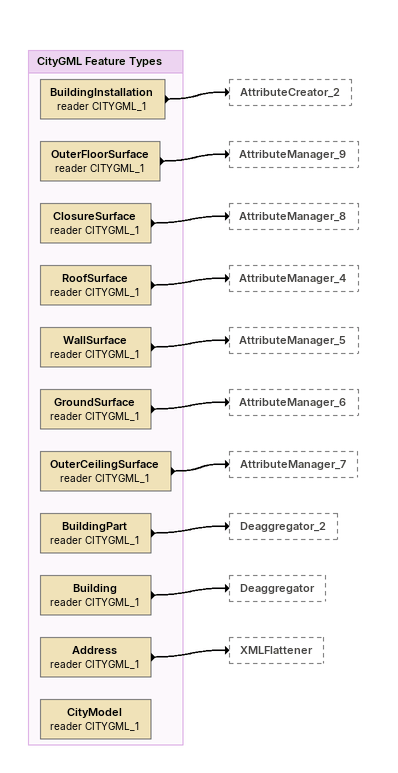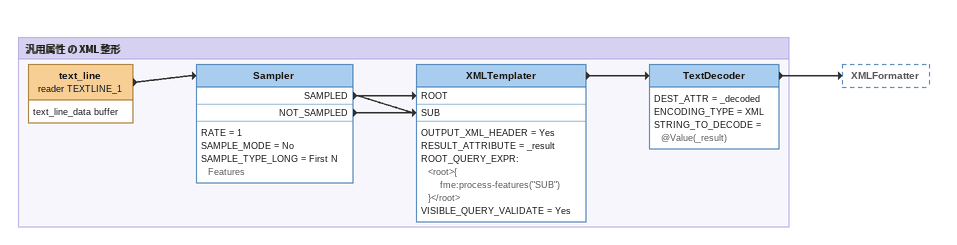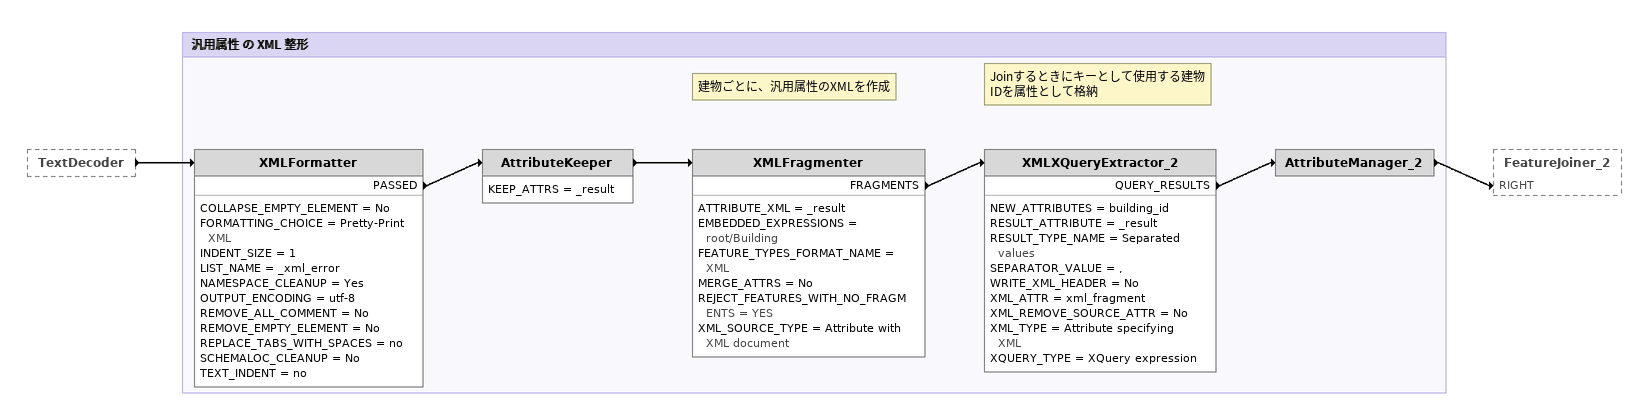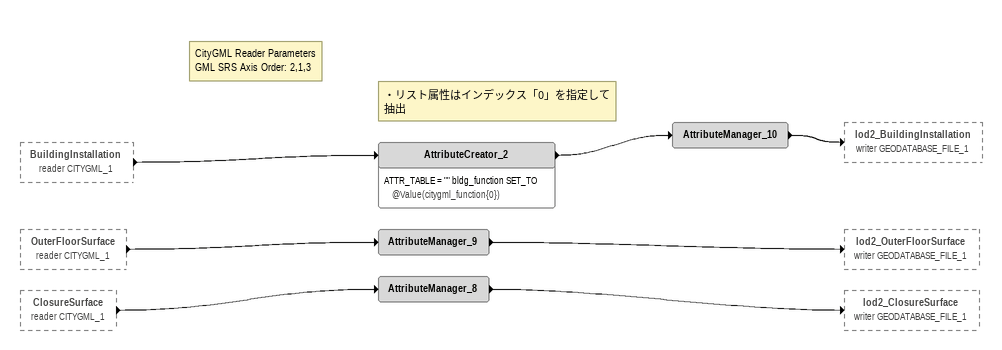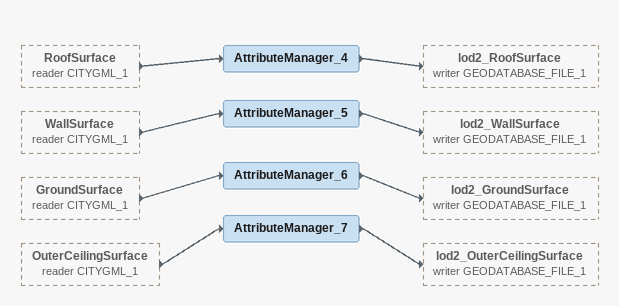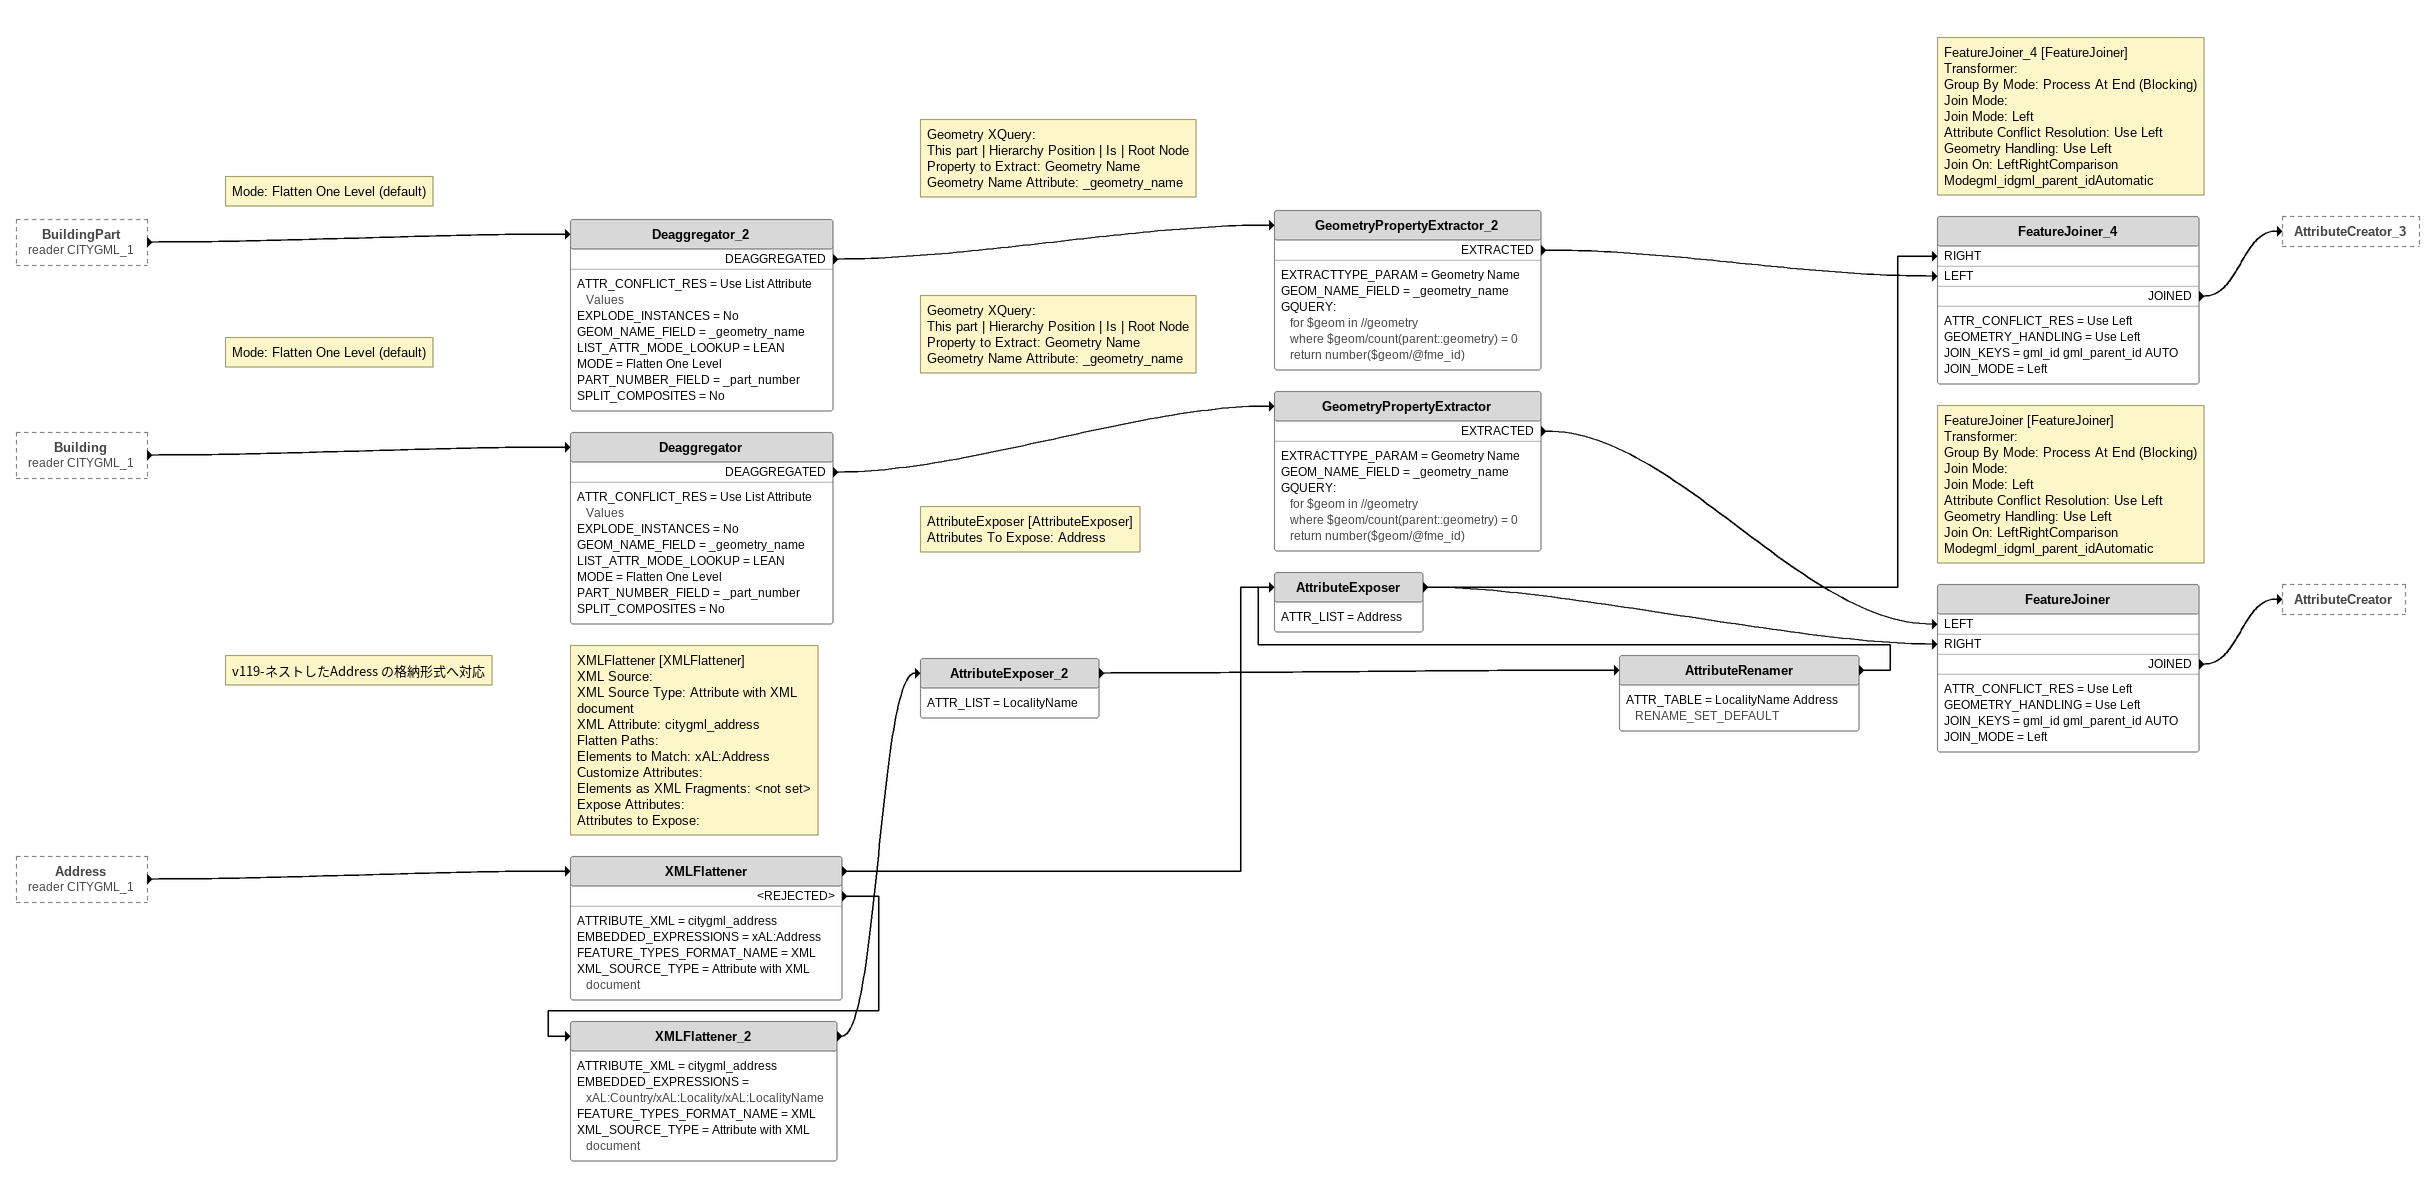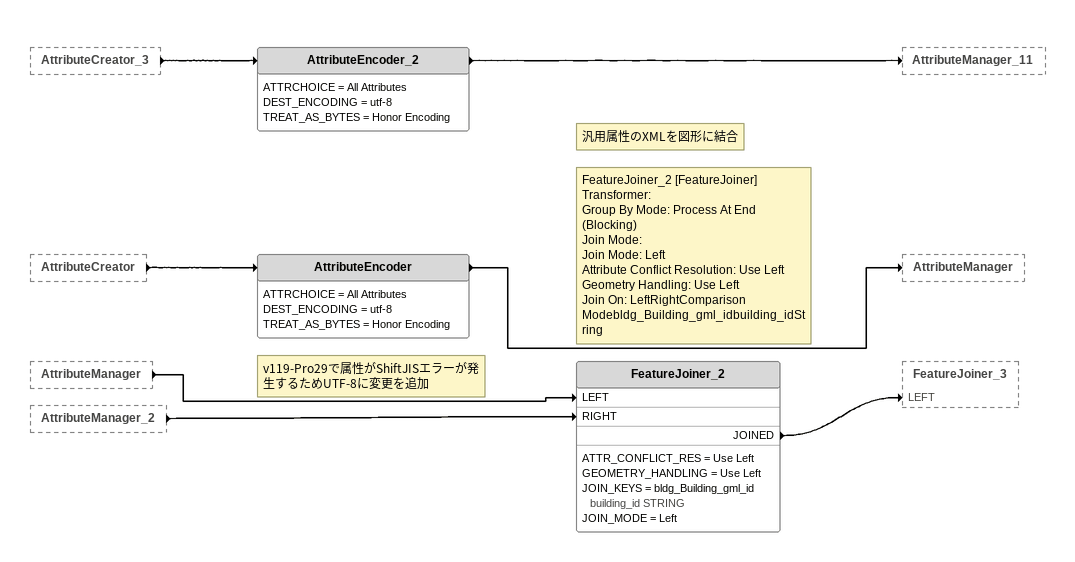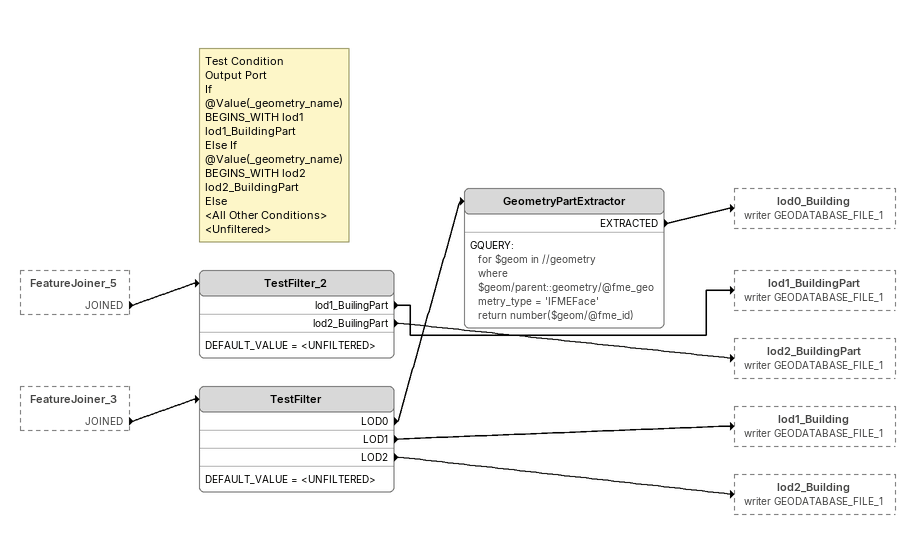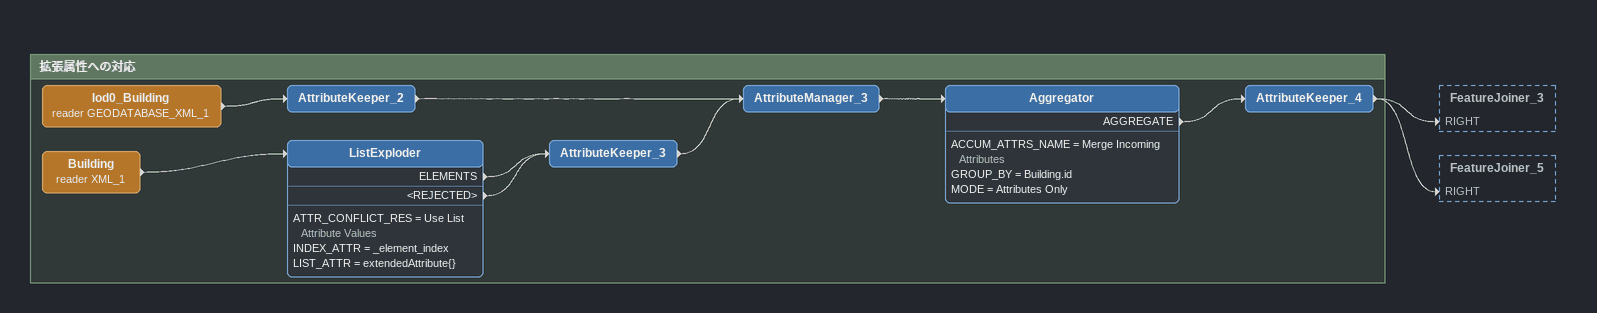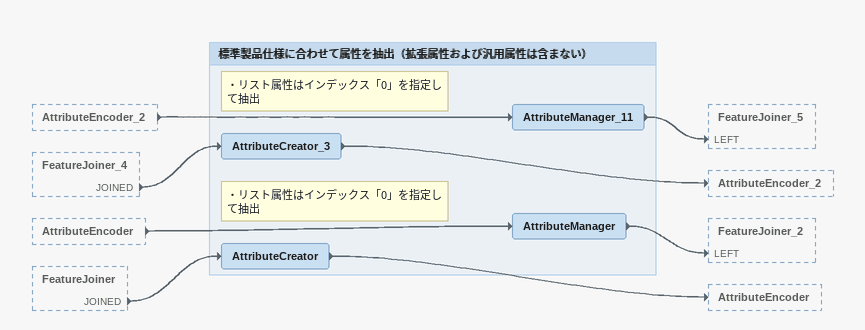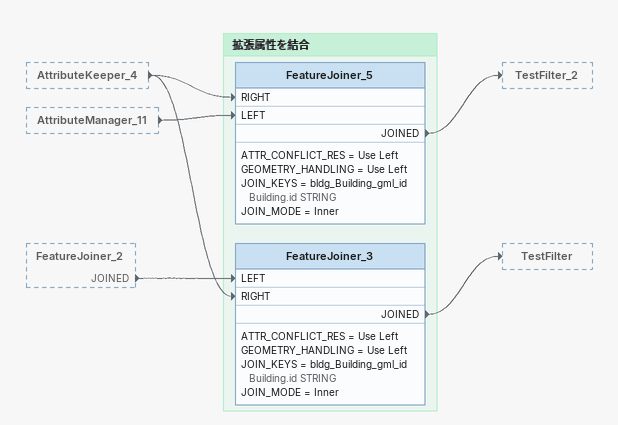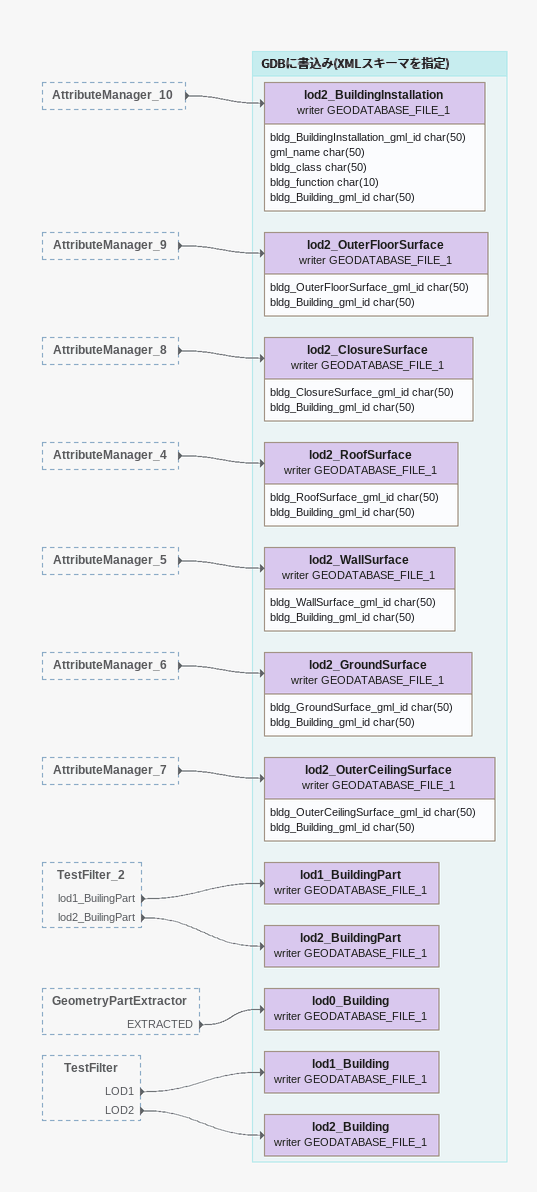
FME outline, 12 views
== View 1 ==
Bookmark: CityGML Feature Types
BuildingInstallation (reader CITYGML_1)
    -> AttributeCreator_2
OuterFloorSurface (reader CITYGML_1)
    -> AttributeManager_9
ClosureSurface (reader CITYGML_1)
    -> AttributeManager_8
RoofSurface (reader CITYGML_1)
    -> AttributeManager_4
WallSurface (reader CITYGML_1)
    -> AttributeManager_5
GroundSurface (reader CITYGML_1)
    -> AttributeManager_6
OuterCeilingSurface (reader CITYGML_1)
    -> AttributeManager_7
BuildingPart (reader CITYGML_1)
    -> Deaggregator_2
Building (reader CITYGML_1)
    -> Deaggregator
Address (reader CITYGML_1)
    -> XMLFlattener
CityModel (reader CITYGML_1)

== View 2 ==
Bookmark: 汎用属性 の XML 整形
text_line (reader TEXTLINE_1)
    attributes: text_line_data buffer
    -> Sampler
Sampler
    RATE = 1
    SAMPLE_MODE = No
    SAMPLE_TYPE_LONG = First N Features
    SAMPLED -> XMLTemplater [ROOT]
    SAMPLED -> XMLTemplater [SUB]
    NOT_SAMPLED -> XMLTemplater [SUB]
XMLTemplater
    OUTPUT_XML_HEADER = Yes
    RESULT_ATTRIBUTE = _result
    ROOT_QUERY_EXPR:
      <root>{
          fme:process-features("SUB")
      }</root>
    VISIBLE_QUERY_VALIDATE = Yes
    -> TextDecoder
TextDecoder
    DEST_ATTR = _decoded
    ENCODING_TYPE = XML
    STRING_TO_DECODE = @Value(_result)
    -> XMLFormatter

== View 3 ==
TextDecoder [outside]
    -> XMLFormatter

Bookmark: 汎用属性 の XML 整形
XMLFormatter
    COLLAPSE_EMPTY_ELEMENT = No
    FORMATTING_CHOICE = Pretty-Print XML
    INDENT_SIZE = 1
    LIST_NAME = _xml_error
    NAMESPACE_CLEANUP = Yes
    OUTPUT_ENCODING = utf-8
    REMOVE_ALL_COMMENT = No
    REMOVE_EMPTY_ELEMENT = No
    REPLACE_TABS_WITH_SPACES = no
    SCHEMALOC_CLEANUP = No
    TEXT_INDENT = no
    PASSED -> AttributeKeeper
AttributeKeeper
    KEEP_ATTRS = _result
    -> XMLFragmenter
Note: 建物ごとに、汎用属性のXMLを作成
XMLFragmenter
    ATTRIBUTE_XML = _result
    EMBEDDED_EXPRESSIONS = root/Building
    FEATURE_TYPES_FORMAT_NAME = XML
    MERGE_ATTRS = No
    REJECT_FEATURES_WITH_NO_FRAGMENTS = YES
    XML_SOURCE_TYPE = Attribute with XML document
    FRAGMENTS -> XMLXQueryExtractor_2
Note: Joinするときにキーとして使用する建物IDを属性として格納
XMLXQueryExtractor_2
    NEW_ATTRIBUTES = building_id
    RESULT_ATTRIBUTE = _result
    RESULT_TYPE_NAME = Separated values
    SEPARATOR_VALUE = ,
    WRITE_XML_HEADER = No
    XML_ATTR = xml_fragment
    XML_REMOVE_SOURCE_ATTR = No
    XML_TYPE = Attribute specifying XML
    XQUERY_TYPE = XQuery expression
    QUERY_RESULTS -> AttributeManager_2
AttributeManager_2
    -> FeatureJoiner_2 [RIGHT]

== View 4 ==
BuildingInstallation (reader CITYGML_1) [outside]
    -> AttributeCreator_2
OuterFloorSurface (reader CITYGML_1) [outside]
    -> AttributeManager_9
ClosureSurface (reader CITYGML_1) [outside]
    -> AttributeManager_8
Note: CityGML Reader Parameters / GML SRS Axis Order: 2,1,3
Note: ・リスト属性はインデックス「0」を指定して抽出
AttributeCreator_2
    ATTR_TABLE = "" bldg_function SET_TO @Value(citygml_function{0})
    -> AttributeManager_10
AttributeManager_10
    -> lod2_BuildingInstallation (writer GEODATABASE_FILE_1)
AttributeManager_9
    -> lod2_OuterFloorSurface (writer GEODATABASE_FILE_1)
AttributeManager_8
    -> lod2_ClosureSurface (writer GEODATABASE_FILE_1)

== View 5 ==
RoofSurface (reader CITYGML_1) [outside]
    -> AttributeManager_4
WallSurface (reader CITYGML_1) [outside]
    -> AttributeManager_5
GroundSurface (reader CITYGML_1) [outside]
    -> AttributeManager_6
OuterCeilingSurface (reader CITYGML_1) [outside]
    -> AttributeManager_7
AttributeManager_4
    -> lod2_RoofSurface (writer GEODATABASE_FILE_1)
AttributeManager_5
    -> lod2_WallSurface (writer GEODATABASE_FILE_1)
AttributeManager_6
    -> lod2_GroundSurface (writer GEODATABASE_FILE_1)
AttributeManager_7
    -> lod2_OuterCeilingSurface (writer GEODATABASE_FILE_1)

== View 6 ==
BuildingPart (reader CITYGML_1) [outside]
    -> Deaggregator_2
Building (reader CITYGML_1) [outside]
    -> Deaggregator
Address (reader CITYGML_1) [outside]
    -> XMLFlattener
Note: Mode: Flatten One Level (default)
Deaggregator_2
    ATTR_CONFLICT_RES = Use List Attribute Values
    EXPLODE_INSTANCES = No
    GEOM_NAME_FIELD = _geometry_name
    LIST_ATTR_MODE_LOOKUP = LEAN
    MODE = Flatten One Level
    PART_NUMBER_FIELD = _part_number
    SPLIT_COMPOSITES = No
    DEAGGREGATED -> GeometryPropertyExtractor_2
Note: Geometry XQuery: / This part | Hierarchy Position | Is | Root Node / Property to Extract: Geometry Name / Geometry Name Attribute: _geometry_name
GeometryPropertyExtractor_2
    EXTRACTTYPE_PARAM = Geometry Name
    GEOM_NAME_FIELD = _geometry_name
    GQUERY:
      for $geom in //geometry
      where $geom/count(parent::geometry) = 0
      return number($geom/@fme_id)
    EXTRACTED -> FeatureJoiner_4 [LEFT]
Note: Mode: Flatten One Level (default)
Deaggregator
    ATTR_CONFLICT_RES = Use List Attribute Values
    EXPLODE_INSTANCES = No
    GEOM_NAME_FIELD = _geometry_name
    LIST_ATTR_MODE_LOOKUP = LEAN
    MODE = Flatten One Level
    PART_NUMBER_FIELD = _part_number
    SPLIT_COMPOSITES = No
    DEAGGREGATED -> GeometryPropertyExtractor
Note: Geometry XQuery: / This part | Hierarchy Position | Is | Root Node / Property to Extract: Geometry Name / Geometry Name Attribute: _geometry_name
GeometryPropertyExtractor
    EXTRACTTYPE_PARAM = Geometry Name
    GEOM_NAME_FIELD = _geometry_name
    GQUERY:
      for $geom in //geometry
      where $geom/count(parent::geometry) = 0
      return number($geom/@fme_id)
    EXTRACTED -> FeatureJoiner [LEFT]
Note: XMLFlattener [XMLFlattener] / XML Source: / XML Source Type: Attribute with XML document / XML Attribute: citygml_address / Flatten Paths: / Elements to Match: xAL:Address / Customize Attributes: / Elements as XML Fragments: <not set> / Expose Attributes: / Attributes to Expose:
XMLFlattener
    ATTRIBUTE_XML = citygml_address
    EMBEDDED_EXPRESSIONS = xAL:Address
    FEATURE_TYPES_FORMAT_NAME = XML
    XML_SOURCE_TYPE = Attribute with XML document
    -> AttributeExposer
    <REJECTED> -> XMLFlattener_2
Note: v119-ネストしたAddress の格納形式へ対応
XMLFlattener_2
    ATTRIBUTE_XML = citygml_address
    EMBEDDED_EXPRESSIONS = xAL:Country/xAL:Locality/xAL:LocalityName
    FEATURE_TYPES_FORMAT_NAME = XML
    XML_SOURCE_TYPE = Attribute with XML document
    -> AttributeExposer_2
AttributeExposer_2
    ATTR_LIST = LocalityName
    -> AttributeRenamer
AttributeRenamer
    ATTR_TABLE = LocalityName Address RENAME_SET_DEFAULT
    -> AttributeExposer
Note: AttributeExposer [AttributeExposer] / Attributes To Expose: Address
AttributeExposer
    ATTR_LIST = Address
    -> FeatureJoiner [RIGHT]
    -> FeatureJoiner_4 [RIGHT]
Note: FeatureJoiner_4 [FeatureJoiner] / Transformer: / Group By Mode: Process At End (Blocking) / Join Mode: / Join Mode: Left / Attribute Conflict Resolution: Use Left / Geometry Handling: Use Left / Join On: LeftRightComparison Modegml_idgml_parent_idAutomatic
FeatureJoiner_4
    ATTR_CONFLICT_RES = Use Left
    GEOMETRY_HANDLING = Use Left
    JOIN_KEYS = gml_id gml_parent_id AUTO
    JOIN_MODE = Left
    JOINED -> AttributeCreator_3
Note: FeatureJoiner [FeatureJoiner] / Transformer: / Group By Mode: Process At End (Blocking) / Join Mode: / Join Mode: Left / Attribute Conflict Resolution: Use Left / Geometry Handling: Use Left / Join On: LeftRightComparison Modegml_idgml_parent_idAutomatic
FeatureJoiner
    ATTR_CONFLICT_RES = Use Left
    GEOMETRY_HANDLING = Use Left
    JOIN_KEYS = gml_id gml_parent_id AUTO
    JOIN_MODE = Left
    JOINED -> AttributeCreator

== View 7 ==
AttributeCreator_3 [outside]
    -> AttributeEncoder_2
AttributeCreator [outside]
    -> AttributeEncoder
AttributeManager [outside]
    -> FeatureJoiner_2 [LEFT]
AttributeManager_2 [outside]
    -> FeatureJoiner_2 [RIGHT]
AttributeEncoder_2
    ATTRCHOICE = All Attributes
    DEST_ENCODING = utf-8
    TREAT_AS_BYTES = Honor Encoding
    -> AttributeManager_11
Note: v119-Pro29で属性がShiftJISエラーが発生するためUTF-8に変更を追加
AttributeEncoder
    ATTRCHOICE = All Attributes
    DEST_ENCODING = utf-8
    TREAT_AS_BYTES = Honor Encoding
    -> AttributeManager
Note: FeatureJoiner_2 [FeatureJoiner] / Transformer: / Group By Mode: Process At End (Blocking) / Join Mode: / Join Mode: Left / Attribute Conflict Resolution: Use Left / Geometry Handling: Use Left / Join On: LeftRightComparison Modebldg_Building_gml_idbuilding_idString
Note: 汎用属性のXMLを図形に結合
FeatureJoiner_2
    ATTR_CONFLICT_RES = Use Left
    GEOMETRY_HANDLING = Use Left
    JOIN_KEYS = bldg_Building_gml_id building_id STRING
    JOIN_MODE = Left
    JOINED -> FeatureJoiner_3 [LEFT]

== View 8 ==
FeatureJoiner_5 [outside]
    JOINED -> TestFilter_2
FeatureJoiner_3 [outside]
    JOINED -> TestFilter
Note: Test Condition / Output Port / If / @Value(_geometry_name) BEGINS_WITH lod1 / lod1_BuildingPart / Else If / @Value(_geometry_name) BEGINS_WITH lod2 / lod2_BuildingPart / Else / <All Other Conditions> / <Unfiltered>
TestFilter_2
    DEFAULT_VALUE = <UNFILTERED>
    lod1_BuilingPart -> lod1_BuildingPart (writer GEODATABASE_FILE_1)
    lod2_BuilingPart -> lod2_BuildingPart (writer GEODATABASE_FILE_1)
TestFilter
    DEFAULT_VALUE = <UNFILTERED>
    LOD0 -> GeometryPartExtractor
    LOD1 -> lod1_Building (writer GEODATABASE_FILE_1)
    LOD2 -> lod2_Building (writer GEODATABASE_FILE_1)
GeometryPartExtractor
    GQUERY:
      for $geom in //geometry
      where $geom/parent::geometry/@fme_geometry_type = 'IFMEFace'
      return number($geom/@fme_id)
    EXTRACTED -> lod0_Building (writer GEODATABASE_FILE_1)

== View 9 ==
Bookmark: 拡張属性への対応
lod0_Building (reader GEODATABASE_XML_1)
    -> AttributeKeeper_2
AttributeKeeper_2
    -> AttributeManager_3
Building (reader XML_1)
    -> ListExploder
ListExploder
    ATTR_CONFLICT_RES = Use List Attribute Values
    INDEX_ATTR = _element_index
    LIST_ATTR = extendedAttribute{}
    ELEMENTS -> AttributeKeeper_3
    <REJECTED> -> AttributeKeeper_3
AttributeKeeper_3
    -> AttributeManager_3
AttributeManager_3
    -> Aggregator
Aggregator
    ACCUM_ATTRS_NAME = Merge Incoming Attributes
    GROUP_BY = Building.id
    MODE = Attributes Only
    AGGREGATE -> AttributeKeeper_4
AttributeKeeper_4
    -> FeatureJoiner_3 [RIGHT]
    -> FeatureJoiner_5 [RIGHT]

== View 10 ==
AttributeEncoder_2 [outside]
    -> AttributeManager_11
FeatureJoiner_4 [outside]
    JOINED -> AttributeCreator_3
AttributeEncoder [outside]
    -> AttributeManager
FeatureJoiner [outside]
    JOINED -> AttributeCreator

Bookmark: 標準製品仕様に合わせて属性を抽出（拡張属性および汎用属性は含まない）
Note: ・リスト属性はインデックス「0」を指定して抽出
AttributeCreator_3
    -> AttributeEncoder_2
AttributeManager_11
    -> FeatureJoiner_5 [LEFT]
Note: ・リスト属性はインデックス「0」を指定して抽出
AttributeCreator
    -> AttributeEncoder
AttributeManager
    -> FeatureJoiner_2 [LEFT]

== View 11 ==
AttributeKeeper_4 [outside]
    -> FeatureJoiner_3 [RIGHT]
    -> FeatureJoiner_5 [RIGHT]
AttributeManager_11 [outside]
    -> FeatureJoiner_5 [LEFT]
FeatureJoiner_2 [outside]
    JOINED -> FeatureJoiner_3 [LEFT]

Bookmark: 拡張属性を結合
FeatureJoiner_5
    ATTR_CONFLICT_RES = Use Left
    GEOMETRY_HANDLING = Use Left
    JOIN_KEYS = bldg_Building_gml_id Building.id STRING
    JOIN_MODE = Inner
    JOINED -> TestFilter_2
FeatureJoiner_3
    ATTR_CONFLICT_RES = Use Left
    GEOMETRY_HANDLING = Use Left
    JOIN_KEYS = bldg_Building_gml_id Building.id STRING
    JOIN_MODE = Inner
    JOINED -> TestFilter

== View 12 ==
AttributeManager_10 [outside]
    -> lod2_BuildingInstallation (writer GEODATABASE_FILE_1)
AttributeManager_9 [outside]
    -> lod2_OuterFloorSurface (writer GEODATABASE_FILE_1)
AttributeManager_8 [outside]
    -> lod2_ClosureSurface (writer GEODATABASE_FILE_1)
AttributeManager_4 [outside]
    -> lod2_RoofSurface (writer GEODATABASE_FILE_1)
AttributeManager_5 [outside]
    -> lod2_WallSurface (writer GEODATABASE_FILE_1)
AttributeManager_6 [outside]
    -> lod2_GroundSurface (writer GEODATABASE_FILE_1)
AttributeManager_7 [outside]
    -> lod2_OuterCeilingSurface (writer GEODATABASE_FILE_1)
TestFilter_2 [outside]
    lod1_BuilingPart -> lod1_BuildingPart (writer GEODATABASE_FILE_1)
    lod2_BuilingPart -> lod2_BuildingPart (writer GEODATABASE_FILE_1)
GeometryPartExtractor [outside]
    EXTRACTED -> lod0_Building (writer GEODATABASE_FILE_1)
TestFilter [outside]
    LOD1 -> lod1_Building (writer GEODATABASE_FILE_1)
    LOD2 -> lod2_Building (writer GEODATABASE_FILE_1)

Bookmark: GDBに書込み(XMLスキーマを指定)
lod2_BuildingInstallation (writer GEODATABASE_FILE_1)
    attributes: bldg_BuildingInstallation_gml_id char(50), gml_name char(50), bldg_class char(50), bldg_function char(10), bldg_Building_gml_id char(50)
lod2_OuterFloorSurface (writer GEODATABASE_FILE_1)
    attributes: bldg_OuterFloorSurface_gml_id char(50), bldg_Building_gml_id char(50)
lod2_ClosureSurface (writer GEODATABASE_FILE_1)
    attributes: bldg_ClosureSurface_gml_id char(50), bldg_Building_gml_id char(50)
lod2_RoofSurface (writer GEODATABASE_FILE_1)
    attributes: bldg_RoofSurface_gml_id char(50), bldg_Building_gml_id char(50)
lod2_WallSurface (writer GEODATABASE_FILE_1)
    attributes: bldg_WallSurface_gml_id char(50), bldg_Building_gml_id char(50)
lod2_GroundSurface (writer GEODATABASE_FILE_1)
    attributes: bldg_GroundSurface_gml_id char(50), bldg_Building_gml_id char(50)
lod2_OuterCeilingSurface (writer GEODATABASE_FILE_1)
    attributes: bldg_OuterCeilingSurface_gml_id char(50), bldg_Building_gml_id char(50)
lod1_BuildingPart (writer GEODATABASE_FILE_1)
lod2_BuildingPart (writer GEODATABASE_FILE_1)
lod0_Building (writer GEODATABASE_FILE_1)
lod1_Building (writer GEODATABASE_FILE_1)
lod2_Building (writer GEODATABASE_FILE_1)
